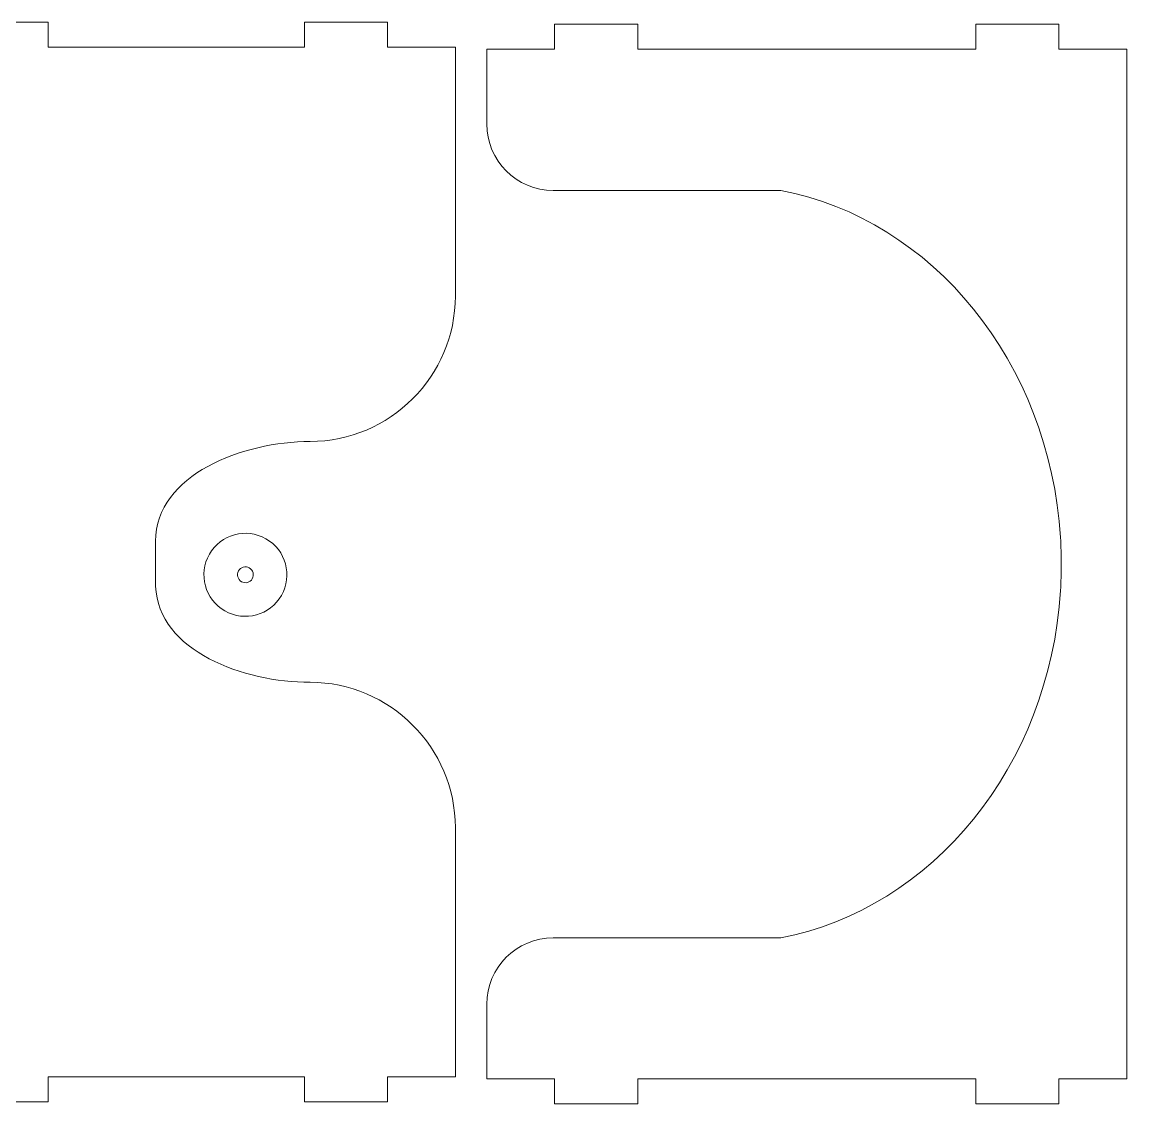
# Model space of a CAD drawing. Header units: millimetres. Extents: x -253 to 334, y -87 to 330.
# Drawn here: x 114.9 to 247.9, y 3.9 to 134.2 of the extents above; entities that cross this region are included whole.
import ezdxf

# ---------------------------------------------------------------- set-up
doc = ezdxf.new("R2010")
doc.units = ezdxf.units.MM
doc.header["$MEASUREMENT"] = 0
doc.layers.add('layer 1', color=7, linetype='Continuous')

msp = doc.modelspace()

# ---------------------------------------------------------------- linework, layer by layer
at = {"layer": 'layer 1', "color": 250, "lineweight": 9}
for points, knots in [([(118.0348, 131.1549), (118.0348, 131.1549), (148.8765, 131.1549), (148.8765, 131.1549), (148.8765, 131.1549), (148.8765, 131.1549), (148.8765, 134.1549), (148.8765, 134.1549), (148.8765, 134.1549), (148.8765, 134.1549), (158.8765, 134.1549), (158.8765, 134.1549), (158.8765, 134.1549), (158.8765, 134.1549), (158.8765, 131.1549), (158.8765, 131.1549), (158.8765, 131.1549), (158.8765, 131.1549), (167.0557, 131.1549), (167.0557, 131.1549), (167.0557, 131.1549), (167.0557, 131.1549), (167.0557, 101.1549), (167.0557, 101.1549), (167.0557, 101.1549), (167.0557, 91.5299), (159.1807, 83.6549), (149.5557, 83.6549), (149.5557, 83.6549), (141.5476, 83.6549), (130.9557, 79.6631), (130.9557, 71.655), (130.9557, 71.655), (130.9557, 72.5521), (130.9577, 66.3442), (130.9609, 66.2469), (130.9609, 66.2469), (131.2224, 58.3813), (141.6505, 54.655), (149.5557, 54.655), (149.5557, 54.655), (159.1807, 54.655), (167.0557, 46.78), (167.0557, 37.155), (167.0557, 37.155), (167.0557, 37.155), (167.0557, 7.155), (167.0557, 7.155), (167.0557, 7.155), (167.0557, 7.155), (158.8765, 7.155), (158.8765, 7.155), (158.8765, 7.155), (158.8765, 7.155), (158.8765, 4.155), (158.8765, 4.155), (158.8765, 4.155), (158.8765, 4.155), (148.8765, 4.155), (148.8765, 4.155), (148.8765, 4.155), (148.8765, 4.155), (148.8765, 7.155), (148.8765, 7.155), (148.8765, 7.155), (148.8765, 7.155), (118.0348, 7.155), (118.0348, 7.155), (118.0348, 7.155), (118.0348, 7.155), (118.0348, 4.155), (118.0348, 4.155), (118.0348, 4.155), (118.0348, 4.155), (108.0348, 4.155), (108.0348, 4.155), (108.0348, 4.155), (108.0348, 4.155), (108.0348, 7.155), (108.0348, 7.155), (108.0348, 7.155), (108.0348, 7.155), (99.8557, 7.155), (99.8557, 7.155), (99.8557, 7.155), (99.8557, 7.155), (99.8557, 54.655), (99.8557, 54.655), (99.8557, 54.655), (99.8557, 54.655), (99.8557, 83.6549), (99.8557, 83.6549), (99.8557, 83.6549), (99.8557, 83.6549), (99.8557, 131.1549), (99.8557, 131.1549), (99.8557, 131.1549), (99.8557, 131.1549), (108.0348, 131.1549), (108.0348, 131.1549), (108.0348, 131.1549), (108.0348, 131.1549), (108.0348, 134.1549), (108.0348, 134.1549), (108.0348, 134.1549), (108.0348, 134.1549), (118.0348, 134.1549), (118.0348, 134.1549), (118.0348, 134.1549), (118.0348, 134.1549), (118.0348, 131.1549), (118.0348, 131.1549)], [0, 0, 0, 0, 0.03448276, 0.03448276, 0.03448276, 0.03448276, 0.06896552, 0.06896552, 0.06896552, 0.06896552, 0.10344828, 0.10344828, 0.10344828, 0.10344828, 0.13793103, 0.13793103, 0.13793103, 0.13793103, 0.17241379, 0.17241379, 0.17241379, 0.17241379, 0.20689655, 0.20689655, 0.20689655, 0.20689655, 0.24137931, 0.24137931, 0.24137931, 0.24137931, 0.27586207, 0.27586207, 0.27586207, 0.27586207, 0.31034483, 0.31034483, 0.31034483, 0.31034483, 0.34482759, 0.34482759, 0.34482759, 0.34482759, 0.37931034, 0.37931034, 0.37931034, 0.37931034, 0.4137931, 0.4137931, 0.4137931, 0.4137931, 0.44827586, 0.44827586, 0.44827586, 0.44827586, 0.48275862, 0.48275862, 0.48275862, 0.48275862, 0.51724138, 0.51724138, 0.51724138, 0.51724138, 0.55172414, 0.55172414, 0.55172414, 0.55172414, 0.5862069, 0.5862069, 0.5862069, 0.5862069, 0.62068966, 0.62068966, 0.62068966, 0.62068966, 0.65517241, 0.65517241, 0.65517241, 0.65517241, 0.68965517, 0.68965517, 0.68965517, 0.68965517, 0.72413793, 0.72413793, 0.72413793, 0.72413793, 0.75862069, 0.75862069, 0.75862069, 0.75862069, 0.79310345, 0.79310345, 0.79310345, 0.79310345, 0.82758621, 0.82758621, 0.82758621, 0.82758621, 0.86206897, 0.86206897, 0.86206897, 0.86206897, 0.89655172, 0.89655172, 0.89655172, 0.89655172, 0.93103448, 0.93103448, 0.93103448, 0.93103448, 1, 1, 1, 1]), ([(239.9387, 65.7039), (238.6403, 44.5608), (224.5179, 27.3783), (206.2415, 23.8902), (206.2415, 23.8902), (206.2415, 23.8902), (178.8387, 23.8902), (178.8387, 23.8902), (178.8387, 23.8902), (174.4387, 23.8902), (170.8387, 20.2902), (170.8387, 15.8902), (170.8387, 15.8902), (170.8387, 15.8902), (170.8387, 6.8902), (170.8387, 6.8902), (170.8387, 6.8902), (170.8387, 6.8902), (179.0179, 6.8902), (179.0179, 6.8902), (179.0179, 6.8902), (179.0179, 6.8902), (179.0179, 3.8902), (179.0179, 3.8902), (179.0179, 3.8902), (179.0179, 3.8902), (189.0179, 3.8902), (189.0179, 3.8902), (189.0179, 3.8902), (189.0179, 3.8902), (189.0179, 6.8902), (189.0179, 6.8902), (189.0179, 6.8902), (189.0179, 6.8902), (229.7596, 6.8902), (229.7596, 6.8902), (229.7596, 6.8902), (229.7596, 6.8902), (229.7596, 3.8902), (229.7596, 3.8902), (229.7596, 3.8902), (229.7596, 3.8902), (239.7596, 3.8902), (239.7596, 3.8902), (239.7596, 3.8902), (239.7596, 3.8902), (239.7596, 6.8902), (239.7596, 6.8902), (239.7596, 6.8902), (239.7596, 6.8902), (247.9387, 6.8902), (247.9387, 6.8902), (247.9387, 6.8902), (247.9387, 6.8902), (247.9387, 54.3902), (247.9387, 54.3902), (247.9387, 54.3902), (247.9387, 54.3902), (247.9387, 83.3902), (247.9387, 83.3902), (247.9387, 83.3902), (247.9387, 83.3902), (247.9387, 130.8902), (247.9387, 130.8902), (247.9387, 130.8902), (247.9387, 130.8902), (239.7596, 130.8902), (239.7596, 130.8902), (239.7596, 130.8902), (239.7596, 130.8902), (239.7596, 133.8902), (239.7596, 133.8902), (239.7596, 133.8902), (239.7596, 133.8902), (229.7596, 133.8902), (229.7596, 133.8902), (229.7596, 133.8902), (229.7596, 133.8902), (229.7596, 130.8902), (229.7596, 130.8902), (229.7596, 130.8902), (229.7596, 130.8902), (189.0179, 130.8902), (189.0179, 130.8902), (189.0179, 130.8902), (189.0179, 130.8902), (189.0179, 133.8902), (189.0179, 133.8902), (189.0179, 133.8902), (189.0179, 133.8902), (179.0179, 133.8902), (179.0179, 133.8902), (179.0179, 133.8902), (179.0179, 133.8902), (179.0179, 130.8902), (179.0179, 130.8902), (179.0179, 130.8902), (179.0179, 130.8902), (170.8387, 130.8902), (170.8387, 130.8902), (170.8387, 130.8902), (170.8387, 130.8902), (170.8387, 121.8902), (170.8387, 121.8902), (170.8387, 121.8902), (170.8387, 117.4902), (174.4387, 113.8902), (178.8387, 113.8902), (178.8387, 113.8902), (178.8387, 113.8902), (206.2409, 113.8902), (206.2409, 113.8902), (206.2409, 113.8902), (224.5176, 110.4023), (238.6403, 93.2196), (239.9387, 72.0763), (239.9387, 72.0763), (240.0033, 71.0236), (240.0362, 69.9612), (240.0362, 68.8901), (240.0362, 68.8901), (240.0362, 67.819), (240.0033, 66.7566), (239.9387, 65.7039)], [0, 0, 0, 0, 0.03125, 0.03125, 0.03125, 0.03125, 0.0625, 0.0625, 0.0625, 0.0625, 0.09375, 0.09375, 0.09375, 0.09375, 0.125, 0.125, 0.125, 0.125, 0.15625, 0.15625, 0.15625, 0.15625, 0.1875, 0.1875, 0.1875, 0.1875, 0.21875, 0.21875, 0.21875, 0.21875, 0.25, 0.25, 0.25, 0.25, 0.28125, 0.28125, 0.28125, 0.28125, 0.3125, 0.3125, 0.3125, 0.3125, 0.34375, 0.34375, 0.34375, 0.34375, 0.375, 0.375, 0.375, 0.375, 0.40625, 0.40625, 0.40625, 0.40625, 0.4375, 0.4375, 0.4375, 0.4375, 0.46875, 0.46875, 0.46875, 0.46875, 0.5, 0.5, 0.5, 0.5, 0.53125, 0.53125, 0.53125, 0.53125, 0.5625, 0.5625, 0.5625, 0.5625, 0.59375, 0.59375, 0.59375, 0.59375, 0.625, 0.625, 0.625, 0.625, 0.65625, 0.65625, 0.65625, 0.65625, 0.6875, 0.6875, 0.6875, 0.6875, 0.71875, 0.71875, 0.71875, 0.71875, 0.75, 0.75, 0.75, 0.75, 0.78125, 0.78125, 0.78125, 0.78125, 0.8125, 0.8125, 0.8125, 0.8125, 0.84375, 0.84375, 0.84375, 0.84375, 0.875, 0.875, 0.875, 0.875, 0.90625, 0.90625, 0.90625, 0.90625, 0.9375, 0.9375, 0.9375, 0.9375, 1, 1, 1, 1])]:
    msp.add_open_spline(points, degree=3, knots=knots, dxfattribs=at)
at = {"layer": 'layer 1', "lineweight": 9}
for points in [[(137.43, 70.0751), (136.0629, 67.6764), (136.8988, 64.6239), (139.298, 63.2567), (139.298, 63.2567), (141.6967, 61.8896), (144.7492, 62.7255), (146.1163, 65.1247), (146.1163, 65.1247), (147.4835, 67.5234), (146.6476, 70.5759), (144.2484, 71.943), (144.2484, 71.943), (141.8497, 73.3102), (138.7972, 72.4742), (137.43, 70.0751)], [(140.948, 68.0702), (140.6882, 67.6144), (140.847, 67.0344), (141.3029, 66.7747), (141.3029, 66.7747), (141.7587, 66.5149), (142.3387, 66.6738), (142.5984, 67.1296), (142.5984, 67.1296), (142.8582, 67.5853), (142.6994, 68.1653), (142.2435, 68.4251), (142.2435, 68.4251), (141.7877, 68.6848), (141.2077, 68.526), (140.948, 68.0702)]]:
    msp.add_open_spline(points, degree=3, knots=[0, 0, 0, 0, 0.2, 0.2, 0.2, 0.2, 0.4, 0.4, 0.4, 0.4, 0.6, 0.6, 0.6, 0.6, 1, 1, 1, 1], dxfattribs=at)

doc.saveas('drawing.dxf')
